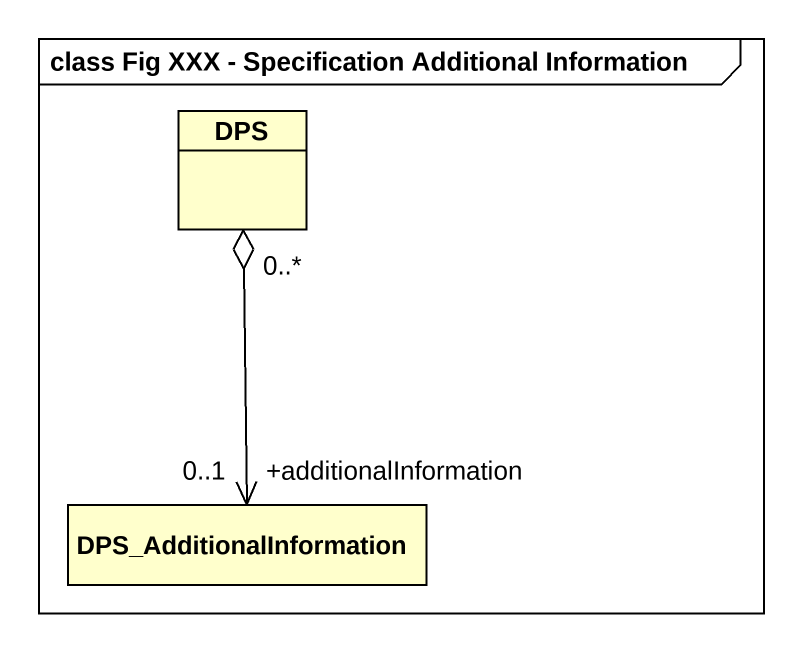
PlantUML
@startuml
mainframe class Fig XXX - Specification Additional Information
hide circle
hide empty members
class DPS
class DPS_AdditionalInformation
DPS "0..*" o--> "+additionalInformation\n0..1" DPS_AdditionalInformation
@enduml
